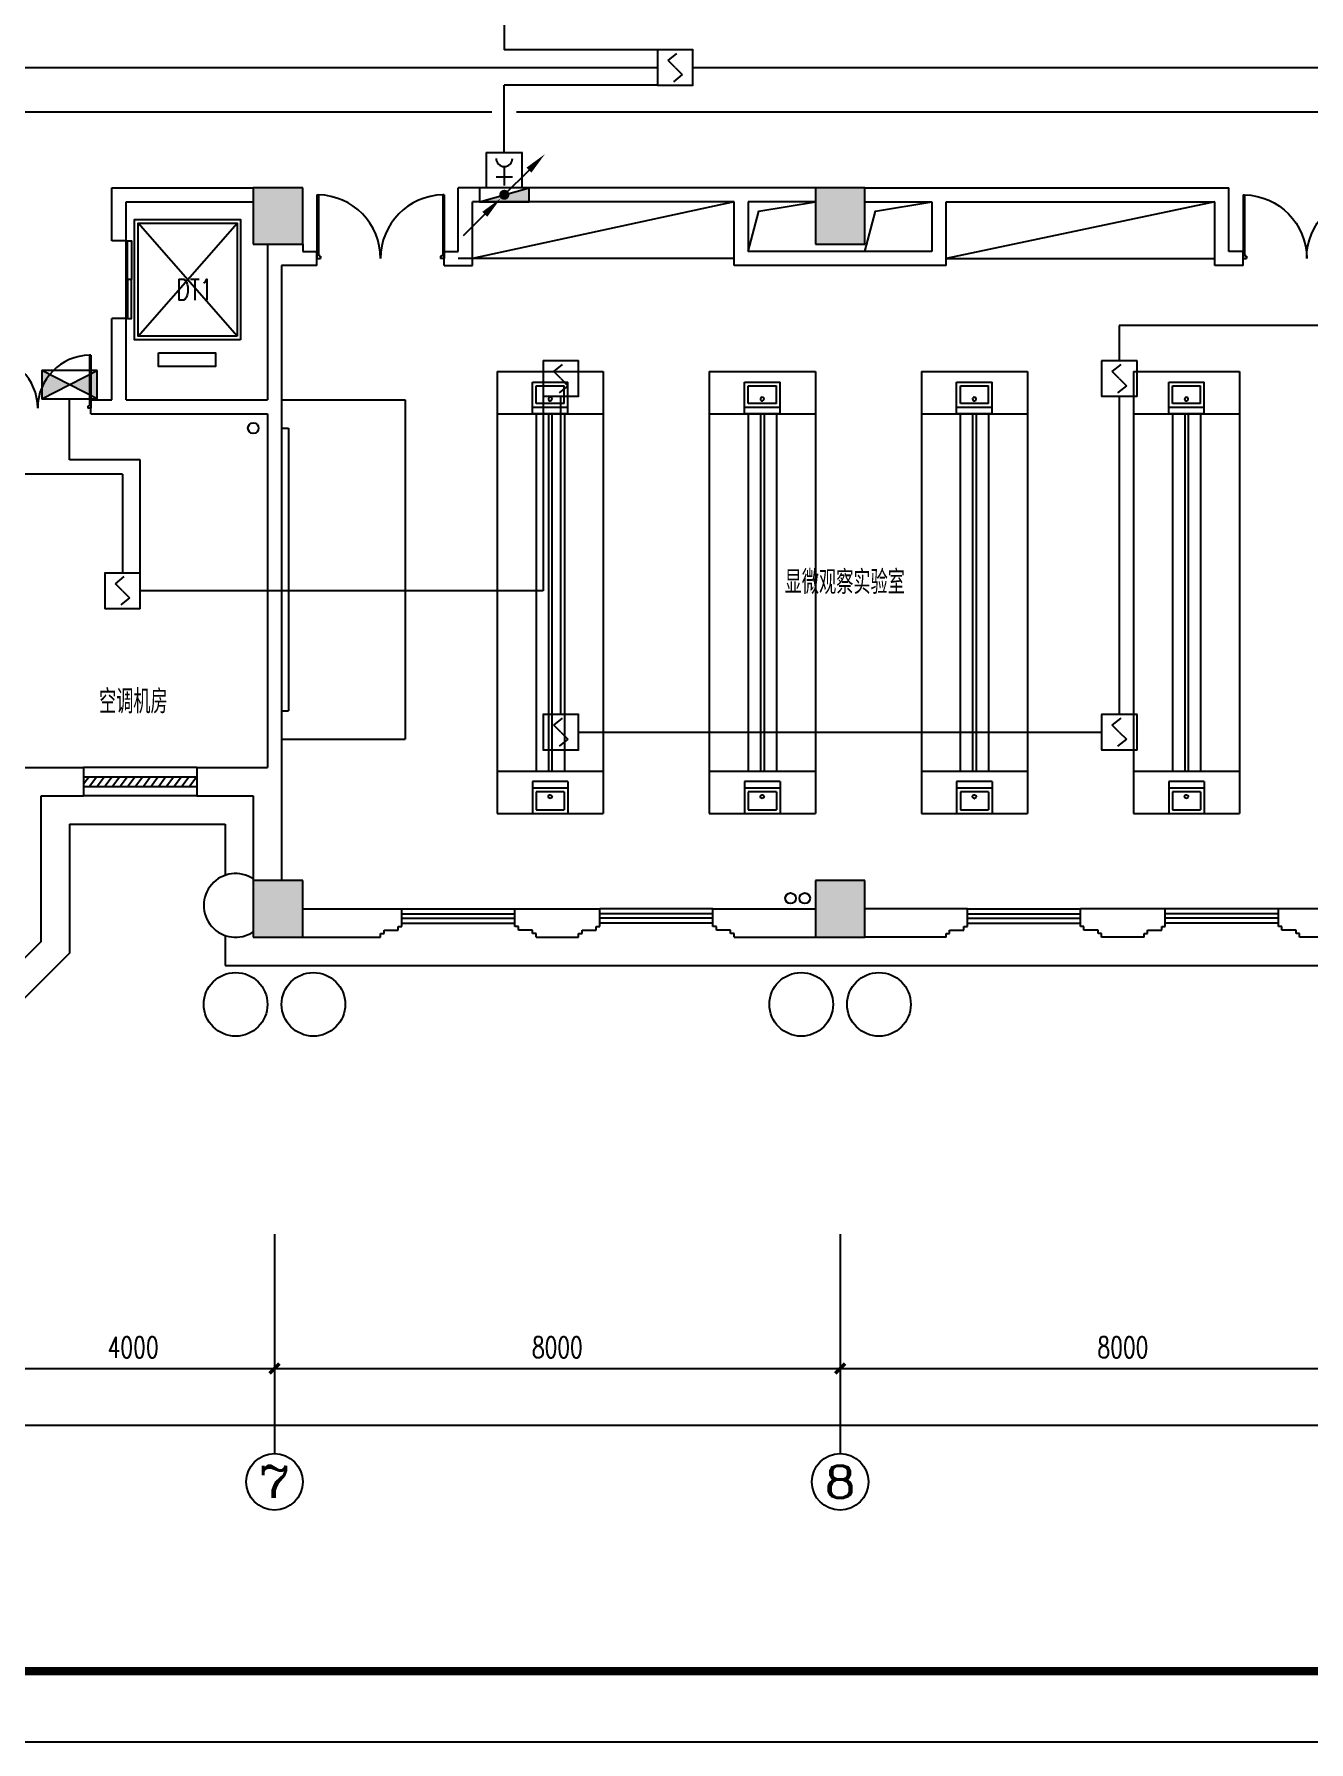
# Model space of a CAD drawing. Extents: x 190999 to 918899, y -200814 to 215286.
# Drawn here: x 217412 to 235442, y 71786 to 95940 of the extents above; entities that cross this region are included whole.
import ezdxf
from ezdxf.enums import TextEntityAlignment as Align

# ---------------------------------------------------------------- set-up
doc = ezdxf.new("R2010")
doc.units = 0
doc.header["$LTSCALE"] = 1000
doc.header["$MEASUREMENT"] = 0
doc.layers.get('Defpoints').update_dxf_attribs({"color": 1})
for name, color, linetype in [('00-EQUIP', 3, 'Continuous'), ('00-LWIRE', 4, 'Continuous'), ('00-WIRE-4', 6, 'Continuous'), ('A-墙线', 2, 'Continuous'), ('A-外包装修', 250, 'Continuous'), ('A-外窗', 145, 'Continuous'), ('A-家具', 250, 'Continuous'), ('A-门', 167, 'Continuous'), ('AXIS', 3, 'Continuous'), ('AXIS_TEXT', 7, 'Continuous'), ('COLUMN', 2, 'Continuous'), ('EQUIP_消火栓', 1, 'Continuous'), ('PUB_HATCH', 250, 'Continuous'), ('STAIR', 5, 'Continuous'), ('WALL', 2, 'Continuous'), ('WINDOW', 177, 'Continuous'), ('图框', 189, 'Continuous'), ('房间名称', 7, 'Continuous'), ('洞口线', 165, 'Continuous'), ('雨水管', 151, 'Continuous')]:
    doc.layers.add(name, color=color, linetype=linetype)
doc.styles.add('_TCH_AXIS', font='COMPLEX', dxfattribs={"bigfont": 'GBCBIG'})
doc.styles.add('_TCH_DIM', font='SIMPLEX', dxfattribs={"bigfont": 'GBCBIG'})
doc.styles.add('COMPLEX', font='COMPLEX')
doc.styles.add('DIM_FONT', font='SIMPLEX', dxfattribs={"width": 0.7, "bigfont": 'GBCBIG'})
doc.styles.get("Standard").update_dxf_attribs({"font": 'simhei.ttf'})
doc.styles.add('XXK', font='romans.shx', dxfattribs={"width": 0.75, "bigfont": 'hzf.shx'})
doc.styles.add('zz-1', font='arial.ttf', dxfattribs={"width": 0.8})
doc.linetypes.add('BIG-DLINE', pattern='A,1,-0.15,["D",XXK,S=0.2,R=0,X=-0.1,Y=-0.09],-0.2', length=1.35)
doc.dimstyles.new('DIMN', dxfattribs={"dimtxt": 300, "dimasz": 100, "dimexe": 250, "dimexo": 300, "dimgap": 150, "dimtad": 1, "dimdec": 0, "dimzin": 0, "dimdsep": 46, "dimtxsty": 'DIM_FONT', "dimblk": 'ARCHTICK', "dimcen": 0.09, "dimclrt": 7, "dimazin": 2, "dimtfac": 1, "dimtdec": 0, "dimtix": 1, "dimtmove": 2, "dimatfit": 3, "dimfxl": 0, "dimtolj": 1, "dimtzin": 0, "dimarcsym": 0})

# ---------------------------------------------------------------- blocks, each defined once
blk = doc.blocks.new('TJAD_TK_A0')
at = {"layer": '图框'}
blk.add_line((973, -441.7), (2162, -441.7), dxfattribs=at)
at = {"layer": '图框', "const_width": 1.2}
blk.add_lwpolyline([(2152, -431.7), (2152, 389.3), (998, 389.3), (998, -431.7)], close=True, dxfattribs=at)
blk = doc.blocks.new('m1800')
at = {"layer": 'A-墙线'}
for p, q in [((-900, -100), (-900, 100)), ((900, -100), (900, 100))]:
    blk.add_line(p, q, dxfattribs=at)
at = {"layer": 'A-门'}
for p, q in [((-900, 900), (-900, 0)), ((-900, 900), (-880, 900)), ((-880, 900), (-880, 50)), ((880, 900), (880, 50)), ((900, 900), (880, 900)), ((900, 900), (900, 0)), ((-900, 50), (-870, 50)), ((-900, 0), (-850, 0)), ((-870, 50), (-870, 30)), ((-870, 30), (-850, 30)), ((-850, 30), (-850, 0)), ((850, 30), (850, 0)), ((870, 30), (850, 30)), ((900, 0), (850, 0)), ((870, 50), (870, 30)), ((900, 50), (870, 50))]:
    blk.add_line(p, q, dxfattribs=at)
for centre, start, end in [((-900, 0), 0, 88.7267), ((900, 0), 91.2733, 180)]:
    blk.add_arc(centre, 900, start, end, dxfattribs=at)
blk = doc.blocks.new('$TwtSys$00000434')
for p, q in [((-0.5, 0.5), (-0.5, -0.5)), ((-0.5, -0.5), (0.5, 0.5)), ((0.5, 0.5), (-0.5, 0.5)), ((0.5, -0.5), (0.5, 0.5)), ((-0.5, -0.5), (0.5, -0.5))]:
    blk.add_line(p, q)
blk.add_solid([(0.5, -0.5), (0.5, 0.5), (-0.5, -0.5)])
blk = doc.blocks.new('$WINLIB2D$00000039')
at = {"color": 0}
for p, q in [((0.5, 0.5), (-0.5, 0.5)), ((-0.5, 0.167), (0.5, 0.167)), ((-0.384, -0.167), (-0.448, 0.167)), ((-0.316, -0.167), (-0.38, 0.167)), ((-0.248, -0.167), (-0.312, 0.167)), ((-0.18, -0.167), (-0.244, 0.167)), ((-0.112, -0.167), (-0.176, 0.167)), ((-0.044, -0.167), (-0.108, 0.167)), ((0.024, -0.167), (-0.04, 0.167)), ((0.092, -0.167), (0.028, 0.167)), ((0.16, -0.167), (0.096, 0.167)), ((0.228, -0.167), (0.164, 0.167)), ((0.296, -0.167), (0.232, 0.167)), ((0.364, -0.167), (0.3, 0.167)), ((0.432, -0.167), (0.368, 0.167)), ((0.5, -0.167), (0.436, 0.167)), ((-0.452, -0.167), (-0.5, 0.084)), ((-0.5, -0.167), (0.5, -0.167)), ((0.5, -0.5), (-0.5, -0.5))]:
    blk.add_line(p, q, dxfattribs=at)
blk = doc.blocks.new('_ArchTick')
at = {"const_width": 0.5}
blk.add_lwpolyline([(-0.7, -0.7), (0.7, 0.7)], dxfattribs=at)
blk = doc.blocks.new('*D136')
at = {"layer": 'AXIS', "color": 0, "lineweight": -2}
for p, q in [((216812, 78667), (216812, 76817)), ((220812, 78667), (220812, 76817)), ((216812, 77067), (220812, 77067))]:
    blk.add_line(p, q, dxfattribs=at)
at = {"layer": 'Defpoints', "color": 0}
for p in [(216812, 78967), (220812, 78967), (220812, 77067)]:
    blk.add_point(p, dxfattribs=at)
at = {"layer": 'AXIS', "color": 0, "lineweight": -2, "xscale": 100, "yscale": 100, "zscale": 100, "rotation": 180}
blk.add_blockref('_ArchTick', (216812, 77067), dxfattribs=at)
at = {"layer": 'AXIS', "color": 0, "lineweight": -2, "xscale": 100, "yscale": 100, "zscale": 100}
blk.add_blockref('_ArchTick', (220812, 77067), dxfattribs=at)
at = {"layer": 'AXIS', "color": 7, "insert": (218812, 77367), "char_height": 300, "attachment_point": 5, "style": 'DIM_FONT'}
blk.add_mtext('\\A1;4000', dxfattribs=at)
blk = doc.blocks.new('*D137')
at = {"layer": 'AXIS', "color": 0, "lineweight": -2}
for p, q in [((220812, 78667), (220812, 76817)), ((228812, 78667), (228812, 76817)), ((220812, 77067), (228812, 77067))]:
    blk.add_line(p, q, dxfattribs=at)
at = {"layer": 'Defpoints', "color": 0}
for p in [(220812, 78967), (228812, 78967), (228812, 77067)]:
    blk.add_point(p, dxfattribs=at)
at = {"layer": 'AXIS', "color": 0, "lineweight": -2, "xscale": 100, "yscale": 100, "zscale": 100, "rotation": 180}
blk.add_blockref('_ArchTick', (220812, 77067), dxfattribs=at)
at = {"layer": 'AXIS', "color": 0, "lineweight": -2, "xscale": 100, "yscale": 100, "zscale": 100}
blk.add_blockref('_ArchTick', (228812, 77067), dxfattribs=at)
at = {"layer": 'AXIS', "color": 7, "insert": (224812, 77367), "char_height": 300, "attachment_point": 5, "style": 'DIM_FONT'}
blk.add_mtext('\\A1;8000', dxfattribs=at)
blk = doc.blocks.new('*D138')
at = {"layer": 'AXIS', "color": 0, "lineweight": -2}
for p, q in [((228812, 78667), (228812, 76817)), ((236812, 78667), (236812, 76817)), ((228812, 77067), (236812, 77067))]:
    blk.add_line(p, q, dxfattribs=at)
at = {"layer": 'Defpoints', "color": 0}
for p in [(228812, 78967), (236812, 78967), (236812, 77067)]:
    blk.add_point(p, dxfattribs=at)
at = {"layer": 'AXIS', "color": 0, "lineweight": -2, "xscale": 100, "yscale": 100, "zscale": 100, "rotation": 180}
blk.add_blockref('_ArchTick', (228812, 77067), dxfattribs=at)
at = {"layer": 'AXIS', "color": 0, "lineweight": -2, "xscale": 100, "yscale": 100, "zscale": 100}
blk.add_blockref('_ArchTick', (236812, 77067), dxfattribs=at)
at = {"layer": 'AXIS', "color": 7, "insert": (232812, 77367), "char_height": 300, "attachment_point": 5, "style": 'DIM_FONT'}
blk.add_mtext('\\A1;8000', dxfattribs=at)
blk = doc.blocks.new('*D146')
at = {"layer": 'AXIS', "color": 0, "lineweight": -2}
for p, q in [((206112, 78667), (206112, 76017)), ((283362, 78667), (283362, 76017)), ((206112, 76267), (283362, 76267))]:
    blk.add_line(p, q, dxfattribs=at)
at = {"layer": 'Defpoints', "color": 0}
for p in [(206112, 78967), (283362, 78967), (283362, 76267)]:
    blk.add_point(p, dxfattribs=at)
at = {"layer": 'AXIS', "color": 0, "lineweight": -2, "xscale": 100, "yscale": 100, "zscale": 100, "rotation": 180}
blk.add_blockref('_ArchTick', (206112, 76267), dxfattribs=at)
at = {"layer": 'AXIS', "color": 0, "lineweight": -2, "xscale": 100, "yscale": 100, "zscale": 100}
blk.add_blockref('_ArchTick', (283362, 76267), dxfattribs=at)
at = {"layer": 'AXIS', "color": 7, "insert": (244737, 76567), "char_height": 300, "attachment_point": 5, "style": 'DIM_FONT'}
blk.add_mtext('\\A1;77250', dxfattribs=at)
blk = doc.blocks.new('_AXISO')
blk.add_circle((0, 0), 0.5)
at = {"layer": 'AXIS_TEXT', "style": 'COMPLEX', "width": 1.041667}
blk.add_attdef('A', text='', height=0.56, dxfattribs=at).set_placement((-0.25, -0.28), (0.25, -0.28), align=Align.FIT)
blk = doc.blocks.new('$plan$00001609')
at = {"linetype": 'Continuous'}
for p, q in [((0, -251), (0, 251)), ((0, 251), (450, 251)), ((93, -251), (93, 251)), ((450, 251), (450, -251)), ((146, -199), (146, 199)), ((146, 199), (397, 199)), ((397, 199), (397, -199)), ((146, -199), (397, -199)), ((0, -251), (450, -251))]:
    blk.add_line(p, q, dxfattribs=at)
blk.add_line((238, 2), (238, 0))
blk.add_arc((212, 0), 26, 4.716, 0, dxfattribs=at)
at = {"style": 'zz-1'}
for tag in ['YSIZE', 'XSIZE']:
    blk.add_attdef(tag, (0, 0), '', height=0.5, dxfattribs=at)
blk = doc.blocks.new('_LINKPT1')
at = {"color": 0}
blk.add_line((0, 0), (0, 0), dxfattribs=at)
blk = doc.blocks.new('J62IR8YJ')
for p, q in [((-0.5, 1), (0.5, 1)), ((-0.5, 0), (-0.5, 1)), ((0.5, 1), (0.5, 0)), ((0, 0.598), (0, 0.06)), ((0.5, 0), (-0.5, 0)), ((-0.231, 0.312), (0.231, 0.312))]:
    blk.add_line(p, q)
at = {"const_width": 0.04, "flags": 128}
blk.add_lwpolyline([(-0.5, 0), (-0.5, 1), (0.5, 1), (0.5, 0)], close=True, dxfattribs=at)
blk.add_arc((0, 0.829), 0.231, 180, 0)
at = {"xscale": 0.002, "yscale": 0.00200000000000955, "zscale": 0.002}
for p in [(0, 1), (-0.5, 0.5), (0.5, 0.5), (0, 0)]:
    blk.add_blockref('_LINKPT1', p, dxfattribs=at)
at = {"flags": 9}
blk.add_attdef('A', (0, 0), '', height=0.00002, dxfattribs=at)
blk = doc.blocks.new('3S1KCGW2')
for p, q in [((0.5, 0.5), (-0.5, 0.5)), ((-0.5, 0.5), (-0.5, -0.5)), ((0.5, -0.5), (0.5, 0.5)), ((-0.2, 0.2), (0.05, 0.4)), ((0, 0), (-0.2, 0.2)), ((0, 0), (0.2, -0.2)), ((0.2, -0.2), (-0.05, -0.4)), ((-0.5, -0.5), (0.5, -0.5))]:
    blk.add_line(p, q)
at = {"const_width": 0.04, "flags": 128}
blk.add_lwpolyline([(-0.5, -0.5), (-0.5, 0.5), (0.5, 0.5), (0.5, -0.5)], close=True, dxfattribs=at)
at = {"xscale": 0.002, "yscale": 0.002, "zscale": 0.002}
for p in [(0, 0.5), (-0.5, 0), (0.5, 0), (0, -0.5)]:
    blk.add_blockref('_LINKPT1', p, dxfattribs=at)
at = {"flags": 9}
blk.add_attdef('A', (0, 0), '', height=0.00002, dxfattribs=at)
blk = doc.blocks.new('6H2KALM6')
for p, q in [((-0.78, 0.4), (0.78, -0.4)), ((0.78, 0.4), (-0.78, -0.4)), ((0.78, 0.4), (-0.78, 0.4)), ((-0.78, 0.4), (-0.78, -0.4)), ((0.78, -0.4), (0.78, 0.4)), ((-0.78, -0.4), (0.78, -0.4))]:
    blk.add_line(p, q)
at = {"const_width": 0.04}
blk.add_lwpolyline([(-0.78, 0.4), (-0.78, -0.4), (0.78, -0.4), (0.78, 0.4)], close=True, dxfattribs=at)
for points in [[(-0.78, 0.4), (0, 0), (-0.78, -0.4)], [(0.78, 0.4), (0, 0), (0.78, -0.4)]]:
    blk.add_solid(points)
at = {"xscale": 0.002, "yscale": 0.002, "zscale": 0.002}
for p in [(-0.78, 0), (0, 0.4), (0.78, 0), (0, -0.4)]:
    blk.add_blockref('_LINKPT1', p, dxfattribs=at)
at = {"flags": 9}
blk.add_attdef('A', (0, 0), '', height=0.00002, dxfattribs=at)
blk = doc.blocks.new('_WRLD1L')
for p, q in [((0.7, 0.7), (0, 0)), ((0.104, 0.104), (0.104, 0.104)), ((-0.104, -0.104), (-0.104, -0.104))]:
    blk.add_line(p, q)
at = {"const_width": 0.142}
blk.add_lwpolyline([(-0.071, 0, 1), (0.071, 0, 1)], format="xyb", close=True, dxfattribs=at)
blk.add_solid([(0.63, 0.77), (0.77, 0.63), (1.15, 1.15)])
at = {"width": 0.8, "flags": 9}
blk.add_attdef('A', (0, 0), '', height=0.00002, dxfattribs=at)
blk = doc.blocks.new('_WRLD10L')
for p, q in [((1.15, 1.15), (0.55, 0.55)), ((0.104, 0.104), (0.104, 0.104)), ((-0.104, -0.104), (-0.104, -0.104))]:
    blk.add_line(p, q)
at = {"const_width": 0.142}
blk.add_lwpolyline([(-0.071, 0, 1), (0.071, 0, 1)], format="xyb", close=True, dxfattribs=at)
blk.add_solid([(0.62, 0.48), (0.48, 0.62), (0.1, 0.1)])
at = {"width": 0.8, "flags": 9}
blk.add_attdef('A', (0, 0), '', height=0.00002, dxfattribs=at)

msp = doc.modelspace()

# ---------------------------------------------------------------- hatches: boundary and pattern name
at = {"layer": 'PUB_HATCH'}
for points in [[(221211.6, 93767.4), (220511.6, 93767.4), (220511.6, 92967.4), (221211.6, 92967.4)], [(229161.6, 93767.4), (228461.6, 93767.4), (228461.6, 92967.4), (229161.6, 92967.4)], [(221211.6, 83967.4), (220511.6, 83967.4), (220511.6, 83167.4), (221211.6, 83167.4)], [(229161.6, 83967.4), (228461.6, 83967.4), (228461.6, 83167.4), (229161.6, 83167.4)]]:
    msp.add_hatch(color=256, dxfattribs=at).paths.add_polyline_path(points)

# ---------------------------------------------------------------- linework, layer by layer
at = {"layer": '00-WIRE-4'}
for p, q in [((224061.6, 96667.4), (224061.6, 95717.4)), ((226228.3, 95717.4), (224061.6, 95717.4)), ((215711.6, 95467.4), (226228.3, 95467.4)), ((226728.3, 95467.4), (237761.6, 95467.4)), ((226228.3, 95217.4), (224061.6, 95217.4)), ((224061.6, 94267.4), (224061.6, 95217.4)), ((240561.6, 91817.4), (232761.6, 91817.4)), ((232761.6, 91817.4), (232761.6, 91317.4)), ((224611.6, 90817.4), (224611.6, 88067.4)), ((224861.6, 86317.4), (224861.6, 90817.4)), ((232761.6, 90817.4), (232761.6, 86317.4)), ((217911.6, 89917), (217911.6, 90781.8)), ((218911.6, 89917), (217911.6, 89917)), ((218911.6, 88317.4), (218911.6, 89917)), ((218661.6, 89717), (216073.9, 89717)), ((218661.6, 89717), (218661.6, 88317.4)), ((224611.6, 88067.4), (218911.6, 88067.4)), ((225111.6, 86067.4), (232511.6, 86067.4))]:
    msp.add_line(p, q, dxfattribs=at)
at = {"layer": '00-WIRE-4', "linetype": 'BIG-DLINE'}
for p, q in [((216861.6, 94838.8), (223886.6, 94838.8)), ((224236.6, 94838.8), (272436.6, 94838.8))]:
    msp.add_line(p, q, dxfattribs=at)
at = {"layer": 'A-墙线'}
for p, q in [((218511.6, 93017.4), (218511.6, 93767.4)), ((218511.6, 93767.4), (220511.6, 93767.4)), ((228461.6, 93767.4), (223411.6, 93767.4)), ((223411.6, 92867.4), (223411.6, 93767.4)), ((229161.6, 93767.4), (234311.6, 93767.4)), ((234311.6, 92867.4), (234311.6, 93767.4)), ((218711.6, 93567.4), (220511.6, 93567.4)), ((218711.6, 93017.4), (218711.6, 93567.4)), ((227311.6, 93567.4), (223611.6, 93567.4)), ((223611.6, 92667.4), (223611.6, 93567.4)), ((227311.6, 92667.4), (227311.6, 93567.4)), ((228461.6, 93567.4), (227511.6, 93567.4)), ((227511.6, 93567.4), (227511.6, 92867.4)), ((229161.6, 93567.4), (230111.6, 93567.4)), ((230111.6, 93567.4), (230111.6, 92867.4)), ((230311.6, 93567.4), (234111.6, 93567.4)), ((230311.6, 92667.4), (230311.6, 93567.4)), ((234111.6, 92667.4), (234111.6, 93567.4)), ((218711.6, 93017.4), (218511.6, 93017.4)), ((220711.6, 92967.4), (220711.6, 90767.4)), ((221211.6, 92967.4), (221211.6, 92867.4)), ((221211.6, 92867.4), (221411.6, 92867.4)), ((223211.6, 92867.4), (223411.6, 92867.4)), ((230111.6, 92867.4), (227511.6, 92867.4)), ((234511.6, 92867.4), (234311.6, 92867.4)), ((221411.6, 92667.4), (220911.6, 92667.4)), ((220911.6, 92667.4), (220911.6, 83967.4)), ((223211.6, 92667.4), (223611.6, 92667.4)), ((230311.6, 92667.4), (227311.6, 92667.4)), ((234511.6, 92667.4), (234111.6, 92667.4)), ((218711.6, 91917.4), (218511.6, 91917.4)), ((218511.6, 90767.4), (218511.6, 91917.4)), ((218711.6, 90767.4), (218711.6, 91917.4)), ((218211.6, 90767.4), (218511.6, 90767.4)), ((218711.6, 90767.4), (220711.6, 90767.4)), ((218211.6, 90567.4), (220711.6, 90567.4)), ((220711.6, 90567.4), (220711.6, 85567.4)), ((217511.8, 83106.4), (217511.8, 85167.4)), ((220511.6, 85167.4), (220511.6, 83967.4)), ((221211.6, 83567.4), (222611.6, 83567.4)), ((222611.6, 83317.4), (222611.6, 83567.4)), ((224211.6, 83567.4), (225411.6, 83567.4)), ((224211.6, 83317.4), (224211.6, 83567.4)), ((225411.6, 83317.4), (225411.6, 83567.4)), ((227011.6, 83567.4), (228461.6, 83567.4)), ((227011.6, 83317.4), (227011.6, 83567.4)), ((230611.6, 83567.4), (229161.6, 83567.4)), ((230611.6, 83317.4), (230611.6, 83567.4)), ((233411.6, 83567.4), (232211.6, 83567.4)), ((232211.6, 83317.4), (232211.6, 83567.4)), ((233411.6, 83317.4), (233411.6, 83567.4)), ((236461.6, 83567.4), (235011.6, 83567.4)), ((235011.6, 83317.4), (235011.6, 83567.4)), ((217511.8, 83106.4), (216478.8, 82073.3)), ((221211.6, 83167.4), (222311.6, 83167.4)), ((222311.6, 83167.4), (222311.6, 83217.4)), ((222311.6, 83217.4), (222361.6, 83217.4)), ((222361.6, 83217.4), (222361.6, 83267.4)), ((222361.6, 83267.4), (222561.6, 83267.4)), ((222561.6, 83317.4), (222611.6, 83317.4)), ((222561.6, 83267.4), (222561.6, 83317.4)), ((224261.6, 83317.4), (224211.6, 83317.4)), ((224261.6, 83267.4), (224261.6, 83317.4)), ((224461.6, 83267.4), (224261.6, 83267.4)), ((224461.6, 83217.4), (224461.6, 83267.4)), ((224511.6, 83217.4), (224461.6, 83217.4)), ((224511.6, 83167.4), (224511.6, 83217.4)), ((224511.6, 83167.4), (225111.6, 83167.4)), ((225111.6, 83167.4), (225111.6, 83217.4)), ((225111.6, 83217.4), (225161.6, 83217.4)), ((225161.6, 83217.4), (225161.6, 83267.4)), ((225161.6, 83267.4), (225361.6, 83267.4)), ((225361.6, 83317.4), (225411.6, 83317.4)), ((225361.6, 83267.4), (225361.6, 83317.4)), ((227061.6, 83317.4), (227011.6, 83317.4)), ((227061.6, 83267.4), (227061.6, 83317.4)), ((227261.6, 83267.4), (227061.6, 83267.4)), ((227261.6, 83217.4), (227261.6, 83267.4)), ((227311.6, 83217.4), (227261.6, 83217.4)), ((227311.6, 83167.4), (227311.6, 83217.4)), ((227311.6, 83167.4), (228461.6, 83167.4)), ((230311.6, 83167.4), (229161.6, 83167.4)), ((230311.6, 83167.4), (230311.6, 83217.4)), ((230311.6, 83217.4), (230361.6, 83217.4)), ((230361.6, 83217.4), (230361.6, 83267.4)), ((230361.6, 83267.4), (230561.6, 83267.4)), ((230561.6, 83317.4), (230611.6, 83317.4)), ((230561.6, 83267.4), (230561.6, 83317.4)), ((232261.6, 83317.4), (232211.6, 83317.4)), ((232261.6, 83267.4), (232261.6, 83317.4)), ((232461.6, 83267.4), (232261.6, 83267.4)), ((232461.6, 83217.4), (232461.6, 83267.4)), ((232511.6, 83217.4), (232461.6, 83217.4)), ((232511.6, 83167.4), (232511.6, 83217.4)), ((233111.6, 83167.4), (232511.6, 83167.4)), ((233111.6, 83167.4), (233111.6, 83217.4)), ((233111.6, 83217.4), (233161.6, 83217.4)), ((233161.6, 83217.4), (233161.6, 83267.4)), ((233161.6, 83267.4), (233361.6, 83267.4)), ((233361.6, 83317.4), (233411.6, 83317.4)), ((233361.6, 83267.4), (233361.6, 83317.4)), ((235061.6, 83317.4), (235011.6, 83317.4)), ((235061.6, 83267.4), (235061.6, 83317.4)), ((235261.6, 83267.4), (235061.6, 83267.4)), ((235261.6, 83217.4), (235261.6, 83267.4)), ((235311.6, 83217.4), (235261.6, 83217.4)), ((235311.6, 83167.4), (235311.6, 83217.4)), ((236461.6, 83167.4), (235311.6, 83167.4))]:
    msp.add_line(p, q, dxfattribs=at)
at = {"layer": 'A-外包装修'}
for p, q in [((217912.8, 84767.4), (220111.6, 84767.4)), ((220111.6, 84767.4), (220111.6, 84041.6)), ((220111.6, 83193.1), (220111.6, 82767.4)), ((220111.6, 82767.4), (283761.6, 82767.4))]:
    msp.add_line(p, q, dxfattribs=at)
msp.add_lwpolyline([(217911.8, 84767.4), (217911.8, 82940.7), (214338.6, 79367.4), (209285.1, 79367.4), (205711.8, 82940.7), (205711.8, 87994.1), (208911.6, 91193.9)], dxfattribs=at)
for centre in [(220261.6, 82217.4), (221361.6, 82217.4), (228261.6, 82217.4), (229361.6, 82217.4)]:
    msp.add_circle(centre, 450, dxfattribs=at)
msp.add_arc((220261.6, 83617.4), 450, 56.25101, 303.74899, dxfattribs=at)
at = {"layer": 'A-外窗'}
for p, q in [((222611.6, 83567.4), (224211.6, 83567.4)), ((222611.6, 83497.4), (224211.6, 83497.4)), ((222611.6, 83437.4), (224211.6, 83437.4)), ((222611.6, 83367.4), (224211.6, 83367.4)), ((227011.6, 83567.4), (225411.6, 83567.4)), ((227011.6, 83497.4), (225411.6, 83497.4)), ((227011.6, 83437.4), (225411.6, 83437.4)), ((227011.6, 83367.4), (225411.6, 83367.4)), ((230611.6, 83567.4), (232211.6, 83567.4)), ((230611.6, 83497.4), (232211.6, 83497.4)), ((230611.6, 83437.4), (232211.6, 83437.4)), ((230611.6, 83367.4), (232211.6, 83367.4)), ((235011.6, 83567.4), (233411.6, 83567.4)), ((235011.6, 83497.4), (233411.6, 83497.4)), ((235011.6, 83437.4), (233411.6, 83437.4)), ((235011.6, 83367.4), (233411.6, 83367.4))]:
    msp.add_line(p, q, dxfattribs=at)
at = {"layer": 'A-家具'}
for p, q in [((227311.6, 93567.4), (223611.6, 92767.4)), ((234111.6, 93567.4), (230311.6, 92767.4)), ((227311.6, 92767.4), (223411.6, 92767.4)), ((230311.6, 92767.4), (234111.6, 92767.4)), ((223961.6, 91167.4), (223961.6, 84917.4)), ((223961.6, 91167.4), (225461.6, 91167.4)), ((225461.6, 91167.4), (225461.6, 84917.4)), ((226961.6, 91167.4), (226961.6, 84917.4)), ((226961.6, 91167.4), (228461.6, 91167.4)), ((228461.6, 91167.4), (228461.6, 84917.4)), ((229961.6, 91167.4), (229961.6, 84917.4)), ((229961.6, 91167.4), (231461.6, 91167.4)), ((231461.6, 91167.4), (231461.6, 84917.4)), ((232961.6, 91167.4), (232961.6, 84917.4)), ((232961.6, 91167.4), (234461.6, 91167.4)), ((234461.6, 91167.4), (234461.6, 84917.4)), ((220911.6, 90767.4), (222661.6, 90767.4)), ((222661.6, 90767.4), (222661.6, 85967.4)), ((220911.6, 90367.4), (221011.6, 90367.4)), ((221011.6, 90367.4), (221011.6, 86367.4)), ((223961.6, 90567.4), (225461.6, 90567.4)), ((224511.6, 90567.4), (224511.6, 85517.4)), ((224686.6, 90567.4), (224686.6, 85517.4)), ((224736.6, 90567.4), (224736.6, 85517.4)), ((224911.6, 90567.4), (224911.6, 85517.4)), ((226961.6, 90567.4), (228461.6, 90567.4)), ((227511.6, 90567.4), (227511.6, 85517.4)), ((227686.6, 90567.4), (227686.6, 85517.4)), ((227736.6, 90567.4), (227736.6, 85517.4)), ((227911.6, 90567.4), (227911.6, 85517.4)), ((229961.6, 90567.4), (231461.6, 90567.4)), ((230511.6, 90567.4), (230511.6, 85517.4)), ((230686.6, 90567.4), (230686.6, 85517.4)), ((230736.6, 90567.4), (230736.6, 85517.4)), ((230911.6, 90567.4), (230911.6, 85517.4)), ((232961.6, 90567.4), (234461.6, 90567.4)), ((233511.6, 90567.4), (233511.6, 85517.4)), ((233686.6, 90567.4), (233686.6, 85517.4)), ((233736.6, 90567.4), (233736.6, 85517.4)), ((233911.6, 90567.4), (233911.6, 85517.4)), ((220911.6, 86367.4), (221011.6, 86367.4)), ((220911.6, 85967.4), (222661.6, 85967.4)), ((223961.6, 85517.4), (225461.6, 85517.4)), ((226961.6, 85517.4), (228461.6, 85517.4)), ((229961.6, 85517.4), (231461.6, 85517.4)), ((232961.6, 85517.4), (234461.6, 85517.4)), ((223961.6, 84917.4), (225461.6, 84917.4)), ((226961.6, 84917.4), (228461.6, 84917.4)), ((229961.6, 84917.4), (231461.6, 84917.4)), ((232961.6, 84917.4), (234461.6, 84917.4))]:
    msp.add_line(p, q, dxfattribs=at)
at = {"layer": 'A-门'}
msp.add_line((218711.6, 91917.4), (218711.6, 93017.4), dxfattribs=at)
for points in [[(218734.1, 92467.4), (218734.1, 93017.4), (218789.3, 93017.4), (218789.3, 92467.4)], [(218734.1, 92467.4), (218734.1, 91917.4), (218789.3, 91917.4), (218789.3, 92467.4)]]:
    msp.add_lwpolyline(points, close=True, dxfattribs=at)
at = {"layer": 'AXIS'}
for p, q in [((220811.6, 78967.4), (220811.6, 75863.7)), ((228811.6, 78967.4), (228811.6, 75863.7))]:
    msp.add_line(p, q, dxfattribs=at)
at = {"layer": 'COLUMN'}
for p, q in [((221211.6, 93767.4), (220511.6, 93767.4)), ((220511.6, 93767.4), (220511.6, 92967.4)), ((221211.6, 92967.4), (221211.6, 93767.4)), ((229161.6, 93767.4), (228461.6, 93767.4)), ((228461.6, 93767.4), (228461.6, 92967.4)), ((229161.6, 92967.4), (229161.6, 93767.4)), ((220511.6, 92967.4), (221211.6, 92967.4)), ((228461.6, 92967.4), (229161.6, 92967.4)), ((221211.6, 83967.4), (220511.6, 83967.4)), ((220511.6, 83967.4), (220511.6, 83167.4)), ((221211.6, 83167.4), (221211.6, 83967.4)), ((229161.6, 83967.4), (228461.6, 83967.4)), ((228461.6, 83967.4), (228461.6, 83167.4)), ((229161.6, 83167.4), (229161.6, 83967.4)), ((220511.6, 83167.4), (221211.6, 83167.4)), ((228461.6, 83167.4), (229161.6, 83167.4))]:
    msp.add_line(p, q, dxfattribs=at)
at = {"layer": 'STAIR'}
for p, q in [((220282.7, 91667.4), (218882.7, 93267.4)), ((218882.7, 91667.4), (220282.7, 93267.4))]:
    msp.add_line(p, q, dxfattribs=at)
for points in [[(220332.7, 91617.4), (218832.7, 91617.4), (218832.7, 93317.4), (220332.7, 93317.4)], [(220282.7, 91667.4), (218882.7, 91667.4), (218882.7, 93267.4), (220282.7, 93267.4)], [(219169.4, 91432.5), (219978.8, 91432.5), (219978.8, 91239.3), (219169.4, 91239.3)]]:
    msp.add_lwpolyline(points, close=True, dxfattribs=at)
at = {"layer": 'WALL'}
for p, q in [((217111.8, 85567.4), (218111.6, 85567.4)), ((218111.6, 85567.4), (218111.6, 85167.4)), ((219711.6, 85567.4), (220711.6, 85567.4)), ((219711.6, 85567.4), (219711.6, 85167.4)), ((217511.8, 85167.4), (218111.6, 85167.4)), ((219711.6, 85167.4), (220511.6, 85167.4))]:
    msp.add_line(p, q, dxfattribs=at)
at = {"layer": '洞口线', "ltscale": 2}
for points in [[(227511.6, 92867.4), (227661.6, 93434), (228461.6, 93567.4)], [(229161.6, 92867.4), (229311.6, 93434), (230111.6, 93567.4)]]:
    msp.add_lwpolyline(points, dxfattribs=at)
at = {"layer": '雨水管'}
for centre in [(220511.6, 90367.4), (228111.6, 83717.4), (228311.6, 83717.4)]:
    msp.add_circle(centre, 75, dxfattribs=at)

# ---------------------------------------------------------------- block references
at = {"layer": '00-EQUIP', "xscale": 500, "yscale": 500, "zscale": 500, "rotation": 180}
for name, p in [('3S1KCGW2', (226478.3, 95467.4)), ('3S1KCGW2', (224861.6, 91067.4)), ('3S1KCGW2', (232761.6, 91067.4)), ('6H2KALM6', (217911.6, 90981.8)), ('6H2KALM6', (217911.6, 90981.8)), ('3S1KCGW2', (218661.6, 88067.4)), ('3S1KCGW2', (224861.6, 86067.4)), ('3S1KCGW2', (232761.6, 86067.4))]:
    msp.add_blockref(name, p, dxfattribs=at)
at = {"layer": '00-EQUIP', "xscale": 500, "yscale": 500, "zscale": 500}
msp.add_blockref('J62IR8YJ', (224061.6, 93767.4), dxfattribs=at)
at = {"layer": '00-LWIRE', "xscale": 500, "yscale": 500, "zscale": 500}
msp.add_blockref('_WRLD1L', (224061.6, 93667.4), dxfattribs=at)
at = {"layer": '00-LWIRE', "xscale": 500, "yscale": 500, "zscale": 500, "rotation": 180}
msp.add_blockref('_WRLD10L', (224061.6, 93667.4), dxfattribs=at)
at = {"layer": 'A-家具', "rotation": 90}
for p in [(224711.6, 90567.4), (227711.6, 90567.4), (230711.6, 90567.4), (233711.6, 90567.4)]:
    msp.add_blockref('$plan$00001609', p, dxfattribs=at)
at = {"layer": 'A-家具', "yscale": -1, "rotation": 270}
for p in [(224711.6, 85367.4), (227711.6, 85367.4), (230711.6, 85367.4), (233711.6, 85367.4)]:
    msp.add_blockref('$plan$00001609', p, dxfattribs=at)
at = {"layer": 'A-门'}
msp.add_blockref('m1800', (222311.6, 92767.4), dxfattribs=at)
at = {"layer": 'A-门', "xscale": -1}
msp.add_blockref('m1800', (235411.6, 92767.4), dxfattribs=at)
at = {"layer": 'A-门', "xscale": 0.8333333332557231, "yscale": 0.8333333332557231, "zscale": 0.8333333333333334}
msp.add_blockref('m1800', (217461.6, 90650.7), dxfattribs=at)
at = {"layer": 'AXIS'}
ref = msp.add_blockref('_AXISO', (220811.6, 75463.7), dxfattribs=dict(at, xscale=800, yscale=800, zscale=800))
ref.add_attrib('A', '7', dxfattribs={"layer": 'AXIS_TEXT', "height": 452.5, "style": '_TCH_AXIS', "width": 1.5}).set_placement((220585.4, 75237.4), (221037.9, 75237.4), align=Align.FIT)
ref = msp.add_blockref('_AXISO', (228811.6, 75463.7), dxfattribs=dict(at, xscale=800, yscale=800, zscale=800))
ref.add_attrib('A', '8', dxfattribs={"layer": 'AXIS_TEXT', "height": 452.5, "style": '_TCH_AXIS', "width": 1.5}).set_placement((228585.4, 75237.4), (229037.9, 75237.4), align=Align.FIT)
at = {"layer": 'EQUIP_消火栓', "xscale": 700, "yscale": 200, "zscale": 700}
msp.add_blockref('$TwtSys$00000434', (224061.6, 93667.4), dxfattribs=at)
at = {"layer": 'WINDOW', "xscale": 1600, "yscale": -400, "zscale": 1600}
msp.add_blockref('$WINLIB2D$00000039', (218911.6, 85367.4), dxfattribs=at)
at = {"layer": '图框', "xscale": 100, "yscale": 100, "zscale": 100}
msp.add_blockref('TJAD_TK_A0', (93698.6, 115956.8), dxfattribs=at)

# ---------------------------------------------------------------- texts
at = {"layer": '房间名称', "style": '_TCH_DIM', "width": 0.705882}
msp.add_text('DT1', height=297.5, dxfattribs=at).set_placement((219424, 92178.7))
at = {"layer": '房间名称', "style": '_TCH_DIM'}
for s, p in [('显微观察实验室', (228027.4, 88019)), ('空调机房', (218328.4, 86331.4))]:
    msp.add_text(s, height=337.59, dxfattribs=at).set_placement(p)

# ---------------------------------------------------------------- dimensions: what is measured, and where the dimension line sits
at = {"layer": 'AXIS'}
for p1, p2, distance, picture, middle in [((206111.8, 78967.4), (283361.6, 78967.4), -2700, '*D146', (244736.7, 76567.4)), ((216811.6, 78967.4), (220811.6, 78967.4), -1900, '*D136', (218811.6, 77367.4)), ((220811.6, 78967.4), (228811.6, 78967.4), -1900, '*D137', (224811.6, 77367.4)), ((228811.6, 78967.4), (236811.6, 78967.4), -1900, '*D138', (232811.6, 77367.4))]:
    dim = msp.add_aligned_dim(p1=p1, p2=p2, distance=distance, dimstyle='DIMN', dxfattribs=at)
    dim.commit()
    dim.dimension.update_dxf_attribs({"geometry": picture, "text_midpoint": middle})

doc.saveas('drawing.dxf')
